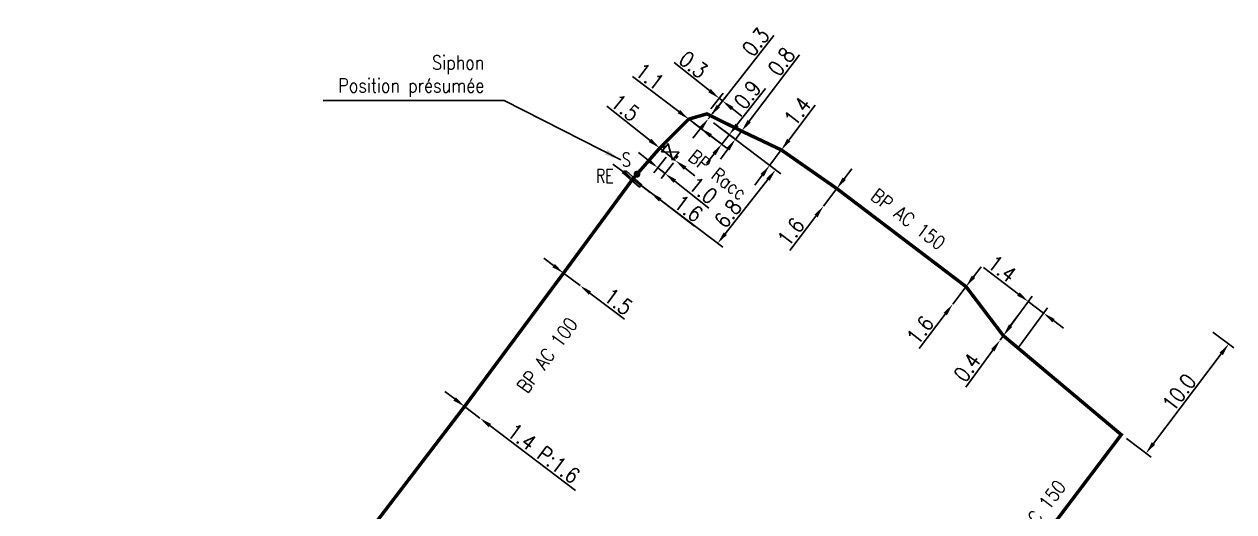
# Model space of a CAD drawing. Header units: millimetres. Extents: x 185000 to 186000, y 127990 to 129010.
# Drawn here: x 185413.6 to 185501.4, y 128293.4 to 128328.8 of the extents above; entities that cross this region are included whole.
import ezdxf
from ezdxf.enums import TextEntityAlignment as Align

# ---------------------------------------------------------------- set-up
doc = ezdxf.new("R2010")
doc.units = ezdxf.units.MM
doc.header["$PDMODE"] = 34
doc.linetypes.add('L_25_AP', pattern=[2000, 1000, 1000])
doc.linetypes.add('L_RAC_AP', pattern=[3.5, 2, -1.5])
doc.layers.get('0').update_dxf_attribs({"linetype": 'CONTINUOUS'})
doc.layers.get('DEFPOINTS').update_dxf_attribs({"linetype": 'CONTINUOUS'})
for name, color, linetype in [('L_150', 1, 'CONTINUOUS'), ('L_170', 7, 'CONTINUOUS'), ('L_300', 7, 'CONTINUOUS'), ('L_340', 7, 'CONTINUOUS')]:
    doc.layers.add(name, color=color, linetype=linetype)
doc.styles.add('G_ROMANS', font='ROMANS.SHX', dxfattribs={"width": 0.75})
doc.styles.get("Standard").update_dxf_attribs({"font": 'romans.shx', "width": 0.85})
doc.dimstyles.get("Standard").update_dxf_attribs({"dimtxt": 1.5, "dimasz": 1.2, "dimexe": 0.625, "dimexo": 0.625, "dimgap": 0.25, "dimtad": 1, "dimdec": 1, "dimzin": 0, "dimdsep": 46, "dimtxsty": 'Standard', "dimcen": -0.5, "dimadec": 0, "dimazin": 0, "dimtfac": 1, "dimtdec": 1, "dimtmove": 0, "dimatfit": 3, "dimfxl": 0, "dimtolj": 1, "dimtzin": 0, "dimarcsym": 0})

# ---------------------------------------------------------------- blocks, each defined once
blk = doc.blocks.new('*D1599')
at = {"layer": 'DEFPOINTS', "color": 0, "linetype": 'Continuous', "transparency": 16777216}
for p in [(185487.619, 128307.828), (185484.692, 128306.195), (185485.572, 128305.027)]:
    blk.add_point(p, dxfattribs=at)
at = {"layer": 'L_150', "color": 0, "linetype": 'Continuous', "lineweight": -2, "transparency": 16777216}
for p, q in [((185485.786, 128309.217), (185483.246, 128311.142)), ((185484.969, 128306.574), (185486.78, 128309.052)), ((185485.849, 128305.405), (185487.896, 128308.206)), ((185487.619, 128307.828), (185486.504, 128308.673)), ((185488.336, 128307.284), (185489.054, 128306.74))]:
    blk.add_line(p, q, dxfattribs=at)
at = {"layer": 'L_150', "color": 0, "linetype": 'Continuous', "transparency": 16777216}
for points in [[(185485.877, 128309.337), (185485.696, 128309.098), (185486.504, 128308.673)], [(185488.427, 128307.404), (185488.246, 128307.164), (185487.619, 128307.828)]]:
    blk.add_solid(points, dxfattribs=at)
at = {"layer": 'L_150', "color": 0, "linetype": 'Continuous', "transparency": 16777216, "insert": (185484.611, 128311.049), "char_height": 1.125, "attachment_point": 5, "rotation": 322.83843}
blk.add_mtext('\\A1;1.4', dxfattribs=at)
blk = doc.blocks.new('*D1600')
at = {"layer": 'DEFPOINTS', "color": 0, "linetype": 'Continuous', "transparency": 16777216}
for p in [(185484.692, 128306.195), (185484.456, 128305.872), (185484.456, 128305.872)]:
    blk.add_point(p, dxfattribs=at)
at = {"layer": 'L_150', "color": 0, "linetype": 'Continuous', "lineweight": -2, "transparency": 16777216}
for p, q in [((185485.223, 128306.922), (185485.754, 128307.648)), ((185484.692, 128306.195), (185484.456, 128305.872)), ((185483.925, 128305.146), (185481.964, 128302.462))]:
    blk.add_line(p, q, dxfattribs=at)
at = {"layer": 'L_150', "color": 0, "linetype": 'Continuous', "transparency": 16777216}
for points in [[(185485.102, 128307.01), (185485.344, 128306.833), (185484.692, 128306.195)], [(185483.804, 128305.234), (185484.046, 128305.057), (185484.456, 128305.872)]]:
    blk.add_solid(points, dxfattribs=at)
at = {"layer": 'L_150', "color": 0, "linetype": 'Continuous', "transparency": 16777216, "insert": (185482.073, 128303.883), "char_height": 1.125, "attachment_point": 5, "rotation": 53.83709}
blk.add_mtext('\\A1;0.4', dxfattribs=at)
blk = doc.blocks.new('*D1601')
at = {"layer": 'DEFPOINTS', "color": 0, "linetype": 'Continuous', "transparency": 16777216}
for p in [(185481.985, 128309.753), (185481.018, 128308.478), (185481.018, 128308.478)]:
    blk.add_point(p, dxfattribs=at)
at = {"layer": 'L_150', "color": 0, "linetype": 'Continuous', "lineweight": -2, "transparency": 16777216}
for p, q in [((185482.528, 128310.471), (185483.072, 128311.188)), ((185481.985, 128309.753), (185481.018, 128308.478)), ((185480.474, 128307.761), (185478.576, 128305.257))]:
    blk.add_line(p, q, dxfattribs=at)
at = {"layer": 'L_150', "color": 0, "linetype": 'Continuous', "transparency": 16777216}
for points in [[(185482.409, 128310.561), (185482.648, 128310.38), (185481.985, 128309.753)], [(185480.355, 128307.852), (185480.594, 128307.67), (185481.018, 128308.478)]]:
    blk.add_solid(points, dxfattribs=at)
at = {"layer": 'L_150', "color": 0, "linetype": 'Continuous', "transparency": 16777216, "insert": (185478.656, 128306.603), "char_height": 1.125, "attachment_point": 5, "rotation": 52.83843}
blk.add_mtext('\\A1;1.6', dxfattribs=at)
blk = doc.blocks.new('*D1602')
at = {"layer": 'DEFPOINTS', "color": 0, "linetype": 'Continuous', "transparency": 16777216}
for p in [(185472.599, 128316.867), (185471.633, 128315.592), (185471.633, 128315.592)]:
    blk.add_point(p, dxfattribs=at)
at = {"layer": 'L_150', "color": 0, "linetype": 'Continuous', "lineweight": -2, "transparency": 16777216}
for p, q in [((185473.143, 128317.584), (185473.687, 128318.302)), ((185472.599, 128316.867), (185471.633, 128315.592)), ((185471.089, 128314.875), (185469.191, 128312.371))]:
    blk.add_line(p, q, dxfattribs=at)
at = {"layer": 'L_150', "color": 0, "linetype": 'Continuous', "transparency": 16777216}
for points in [[(185473.023, 128317.675), (185473.263, 128317.494), (185472.599, 128316.867)], [(185470.97, 128314.965), (185471.209, 128314.784), (185471.633, 128315.592)]]:
    blk.add_solid(points, dxfattribs=at)
at = {"layer": 'L_150', "color": 0, "linetype": 'Continuous', "transparency": 16777216, "insert": (185469.271, 128313.717), "char_height": 1.125, "attachment_point": 5, "rotation": 52.83843}
blk.add_mtext('\\A1;1.6', dxfattribs=at)
blk = doc.blocks.new('*D1603')
at = {"layer": 'DEFPOINTS', "color": 0, "linetype": 'Continuous', "transparency": 16777216}
for p in [(185468.574, 128319.668), (185467.728, 128318.552), (185467.728, 128318.552)]:
    blk.add_point(p, dxfattribs=at)
at = {"layer": 'L_150', "color": 0, "linetype": 'Continuous', "lineweight": -2, "transparency": 16777216}
for p, q in [((185469.117, 128320.385), (185471.043, 128322.925)), ((185467.728, 128318.552), (185468.574, 128319.668)), ((185467.184, 128317.835), (185466.64, 128317.118))]:
    blk.add_line(p, q, dxfattribs=at)
at = {"layer": 'L_150', "color": 0, "linetype": 'Continuous', "transparency": 16777216}
for points in [[(185468.998, 128320.476), (185469.237, 128320.294), (185468.574, 128319.668)], [(185467.065, 128317.925), (185467.304, 128317.744), (185467.728, 128318.552)]]:
    blk.add_solid(points, dxfattribs=at)
at = {"layer": 'L_150', "color": 0, "linetype": 'Continuous', "transparency": 16777216, "insert": (185469.754, 128322.467), "char_height": 1.125, "attachment_point": 5, "rotation": 52.83843}
blk.add_mtext('\\A1;1.4', dxfattribs=at)
blk = doc.blocks.new('*D1604')
at = {"layer": 'DEFPOINTS', "color": 0, "linetype": 'Continuous', "transparency": 16777216}
for p in [(185465.694, 128321.034), (185465.241, 128320.437), (185465.241, 128320.437)]:
    blk.add_point(p, dxfattribs=at)
at = {"layer": 'L_150', "color": 0, "linetype": 'Continuous', "lineweight": -2, "transparency": 16777216}
for p, q in [((185466.238, 128321.752), (185469.893, 128326.573)), ((185465.241, 128320.437), (185465.694, 128321.034)), ((185464.698, 128319.719), (185464.154, 128319.002))]:
    blk.add_line(p, q, dxfattribs=at)
at = {"layer": 'L_150', "color": 0, "linetype": 'Continuous', "transparency": 16777216}
for points in [[(185466.119, 128321.842), (185466.358, 128321.661), (185465.694, 128321.034)], [(185464.578, 128319.81), (185464.817, 128319.629), (185465.241, 128320.437)]]:
    blk.add_solid(points, dxfattribs=at)
at = {"layer": 'L_150', "color": 0, "linetype": 'Continuous', "transparency": 16777216, "insert": (185468.577, 128326.078), "char_height": 1.125, "attachment_point": 5, "rotation": 52.83843}
blk.add_mtext('\\A1;0.8', dxfattribs=at)
blk = doc.blocks.new('*D1605')
at = {"layer": 'DEFPOINTS', "color": 0, "linetype": 'Continuous', "transparency": 16777216}
for p in [(185463.274, 128321.928), (185463.274, 128321.928), (185463.447, 128322.148)]:
    blk.add_point(p, dxfattribs=at)
at = {"layer": 'L_150', "color": 0, "linetype": 'Continuous', "lineweight": -2, "transparency": 16777216}
for p, q in [((185464.005, 128322.854), (185468.04, 128327.964)), ((185463.274, 128321.928), (185463.447, 128322.148)), ((185462.716, 128321.222), (185462.158, 128320.516))]:
    blk.add_line(p, q, dxfattribs=at)
at = {"layer": 'L_150', "color": 0, "linetype": 'Continuous', "transparency": 16777216}
for points in [[(185463.887, 128322.947), (185464.123, 128322.761), (185463.447, 128322.148)], [(185462.598, 128321.315), (185462.834, 128321.129), (185463.274, 128321.928)]]:
    blk.add_solid(points, dxfattribs=at)
at = {"layer": 'L_150', "color": 0, "linetype": 'Continuous', "transparency": 16777216, "insert": (185466.714, 128327.496), "char_height": 1.125, "attachment_point": 5, "rotation": 51.70417}
blk.add_mtext('\\A1;0.3', dxfattribs=at)
blk = doc.blocks.new('*D1606')
at = {"layer": 'DEFPOINTS', "color": 0, "linetype": 'Continuous', "transparency": 16777216}
for p in [(185461.853, 128321.903), (185463.274, 128321.928), (185464.793, 128320.776)]:
    blk.add_point(p, dxfattribs=at)
at = {"layer": 'L_150', "color": 0, "linetype": 'Continuous', "lineweight": -2, "transparency": 16777216}
for p, q in [((185465.351, 128321.483), (185467.43, 128324.116)), ((185462.226, 128321.62), (185464.623, 128319.804)), ((185463.647, 128321.645), (185465.167, 128320.493)), ((185464.249, 128320.087), (185464.793, 128320.776)), ((185463.691, 128319.381), (185463.133, 128318.675))]:
    blk.add_line(p, q, dxfattribs=at)
at = {"layer": 'L_150', "color": 0, "linetype": 'Continuous', "transparency": 16777216}
for points in [[(185465.233, 128321.576), (185465.469, 128321.39), (185464.793, 128320.776)], [(185463.573, 128319.474), (185463.809, 128319.288), (185464.249, 128320.087)]]:
    blk.add_solid(points, dxfattribs=at)
at = {"layer": 'L_150', "color": 0, "linetype": 'Continuous', "transparency": 16777216, "insert": (185466.118, 128323.665), "char_height": 1.125, "attachment_point": 5, "rotation": 51.70417}
blk.add_mtext('\\A1;0.9', dxfattribs=at)
blk = doc.blocks.new('*D1607')
at = {"layer": 'DEFPOINTS', "color": 0, "linetype": 'Continuous', "transparency": 16777216}
for p in [(185459.749, 128319.804), (185460.887, 128318.905), (185460.887, 128318.905)]:
    blk.add_point(p, dxfattribs=at)
at = {"layer": 'L_150', "color": 0, "linetype": 'Continuous', "lineweight": -2, "transparency": 16777216}
for p, q in [((185459.042, 128320.361), (185455.903, 128322.84)), ((185460.887, 128318.905), (185459.749, 128319.804)), ((185461.593, 128318.347), (185462.299, 128317.79))]:
    blk.add_line(p, q, dxfattribs=at)
at = {"layer": 'L_150', "color": 0, "linetype": 'Continuous', "transparency": 16777216}
for points in [[(185459.135, 128320.479), (185458.949, 128320.244), (185459.749, 128319.804)], [(185461.686, 128318.465), (185461.5, 128318.23), (185460.887, 128318.905)]]:
    blk.add_solid(points, dxfattribs=at)
at = {"layer": 'L_150', "color": 0, "linetype": 'Continuous', "transparency": 16777216, "insert": (185457.248, 128322.734), "char_height": 1.125, "attachment_point": 5, "rotation": 321.70417}
blk.add_mtext('\\A1;1.5', dxfattribs=at)
blk = doc.blocks.new('*D1608')
at = {"layer": 'DEFPOINTS', "color": 0, "linetype": 'Continuous', "transparency": 16777216}
for p in [(185463.274, 128321.928), (185457.785, 128317.558), (185468.161, 128318.224)]:
    blk.add_point(p, dxfattribs=at)
at = {"layer": 'L_340', "color": 0, "linetype": 'Continuous', "lineweight": -2, "transparency": 16777216}
for p, q in [((185463.647, 128321.645), (185468.534, 128317.941)), ((185464.504, 128313.593), (185467.603, 128317.518)), ((185458.158, 128317.274), (185464.32, 128312.604))]:
    blk.add_line(p, q, dxfattribs=at)
at = {"layer": 'L_340', "color": 0, "linetype": 'Continuous', "transparency": 16777216}
for points in [[(185467.485, 128317.61), (185467.721, 128317.425), (185468.161, 128318.224)], [(185464.387, 128313.686), (185464.622, 128313.5), (185463.947, 128312.887)]]:
    blk.add_solid(points, dxfattribs=at)
at = {"layer": 'L_340', "color": 0, "linetype": 'Continuous', "transparency": 16777216, "insert": (185464.699, 128315.05), "char_height": 1.125, "attachment_point": 5, "rotation": 51.70417}
blk.add_mtext('\\A1;6.8', dxfattribs=at)
blk = doc.blocks.new('*D1609')
at = {"layer": 'DEFPOINTS', "color": 0, "linetype": 'Continuous', "transparency": 16777216}
for p in [(185457.785, 128317.558), (185459.06, 128316.591), (185459.06, 128316.591)]:
    blk.add_point(p, dxfattribs=at)
at = {"layer": 'L_340', "color": 0, "linetype": 'Continuous', "lineweight": -2, "transparency": 16777216}
for p, q in [((185457.068, 128318.101), (185456.35, 128318.645)), ((185457.785, 128317.558), (185459.06, 128316.591)), ((185459.777, 128316.047), (185462.281, 128314.15))]:
    blk.add_line(p, q, dxfattribs=at)
at = {"layer": 'L_340', "color": 0, "linetype": 'Continuous', "transparency": 16777216}
for points in [[(185457.158, 128318.221), (185456.977, 128317.982), (185457.785, 128317.558)], [(185459.868, 128316.167), (185459.687, 128315.928), (185459.06, 128316.591)]]:
    blk.add_solid(points, dxfattribs=at)
at = {"layer": 'L_340', "color": 0, "linetype": 'Continuous', "transparency": 16777216, "insert": (185461.841, 128315.424), "char_height": 1.125, "attachment_point": 5, "rotation": 322.83843}
blk.add_mtext('\\A1;1.6', dxfattribs=at)
blk = doc.blocks.new('*D1610')
at = {"layer": 'DEFPOINTS', "color": 0, "linetype": 'Continuous', "transparency": 16777216}
for p in [(185452.76, 128310.733), (185453.958, 128309.829), (185453.958, 128309.829)]:
    blk.add_point(p, dxfattribs=at)
at = {"layer": 'L_150', "color": 0, "linetype": 'Continuous', "lineweight": -2, "transparency": 16777216}
for p, q in [((185452.042, 128311.275), (185451.323, 128311.817)), ((185452.76, 128310.733), (185453.958, 128309.829)), ((185454.676, 128309.287), (185457.184, 128307.395))]:
    blk.add_line(p, q, dxfattribs=at)
at = {"layer": 'L_150', "color": 0, "linetype": 'Continuous', "transparency": 16777216}
for points in [[(185452.132, 128311.394), (185451.951, 128311.155), (185452.76, 128310.733)], [(185454.766, 128309.407), (185454.586, 128309.167), (185453.958, 128309.829)]]:
    blk.add_solid(points, dxfattribs=at)
at = {"layer": 'L_150', "color": 0, "linetype": 'Continuous', "transparency": 16777216, "insert": (185456.741, 128308.668), "char_height": 1.125, "attachment_point": 5, "rotation": 322.96323}
blk.add_mtext('\\A1;1.5', dxfattribs=at)
blk = doc.blocks.new('*D1611')
at = {"layer": 'DEFPOINTS', "color": 0, "linetype": 'Continuous', "transparency": 16777216}
for p in [(185445.575, 128301.059), (185446.691, 128300.214), (185446.691, 128300.214)]:
    blk.add_point(p, dxfattribs=at)
at = {"layer": 'L_150', "color": 0, "linetype": 'Continuous', "lineweight": -2, "transparency": 16777216}
for p, q in [((185444.857, 128301.602), (185444.139, 128302.145)), ((185445.575, 128301.059), (185446.691, 128300.214)), ((185447.409, 128299.671), (185453.619, 128294.973))]:
    blk.add_line(p, q, dxfattribs=at)
at = {"layer": 'L_150', "color": 0, "linetype": 'Continuous', "transparency": 16777216}
for points in [[(185444.948, 128301.721), (185444.767, 128301.482), (185445.575, 128301.059)], [(185447.5, 128299.791), (185447.319, 128299.551), (185446.691, 128300.214)]]:
    blk.add_solid(points, dxfattribs=at)
at = {"layer": 'L_150', "color": 0, "linetype": 'Continuous', "transparency": 16777216, "insert": (185451.325, 128297.649), "char_height": 1.125, "attachment_point": 5, "rotation": 322.89273}
blk.add_mtext('\\A1;1.4 P:1.6', dxfattribs=at)
blk = doc.blocks.new('*D1615')
at = {"layer": 'DEFPOINTS', "color": 0, "linetype": 'Continuous', "transparency": 16777216}
for p in [(185464.301, 128323.229), (185463.172, 128322.284), (185463.274, 128321.928)]:
    blk.add_point(p, dxfattribs=at)
at = {"layer": 'L_150', "color": 0, "linetype": 'Continuous', "lineweight": -2, "transparency": 16777216}
for p, q in [((185463.359, 128323.972), (185460.786, 128326.004)), ((185463.463, 128322.652), (185464.356, 128323.782)), ((185463.564, 128322.296), (185464.591, 128323.597)), ((185464.301, 128323.229), (185464.065, 128323.415)), ((185465.007, 128322.671), (185465.713, 128322.113))]:
    blk.add_line(p, q, dxfattribs=at)
at = {"layer": 'L_150', "color": 0, "linetype": 'Continuous', "transparency": 16777216}
for points in [[(185463.452, 128324.09), (185463.266, 128323.855), (185464.065, 128323.415)], [(185465.1, 128322.789), (185464.914, 128322.553), (185464.301, 128323.229)]]:
    blk.add_solid(points, dxfattribs=at)
at = {"layer": 'L_150', "color": 0, "linetype": 'Continuous', "transparency": 16777216, "insert": (185462.184, 128325.856), "char_height": 1.125, "attachment_point": 5, "rotation": 321.70417}
blk.add_mtext('\\A1;0.3', dxfattribs=at)
blk = doc.blocks.new('*D1616')
at = {"layer": 'DEFPOINTS', "color": 0, "linetype": 'Continuous', "transparency": 16777216}
for p in [(185461.853, 128321.903), (185462.729, 128321.239), (185462.729, 128321.239)]:
    blk.add_point(p, dxfattribs=at)
at = {"layer": 'L_150', "color": 0, "linetype": 'Continuous', "lineweight": -2, "transparency": 16777216}
for p, q in [((185461.136, 128322.447), (185457.777, 128324.993)), ((185462.729, 128321.239), (185461.853, 128321.903)), ((185463.447, 128320.695), (185464.164, 128320.152))]:
    blk.add_line(p, q, dxfattribs=at)
at = {"layer": 'L_150', "color": 0, "linetype": 'Continuous', "transparency": 16777216}
for points in [[(185461.226, 128322.567), (185461.045, 128322.328), (185461.853, 128321.903)], [(185463.537, 128320.815), (185463.356, 128320.576), (185462.729, 128321.239)]]:
    blk.add_solid(points, dxfattribs=at)
at = {"layer": 'L_150', "color": 0, "linetype": 'Continuous', "transparency": 16777216, "insert": (185459.015, 128324.996), "char_height": 1.125, "attachment_point": 5, "rotation": 322.83843}
blk.add_mtext('\\A1;1.1', dxfattribs=at)
blk = doc.blocks.new('L_340_20')
at = {"linetype": 'Continuous'}
blk.add_hatch(color=0, dxfattribs=at).paths.add_polyline_path([(0.125, 0.75), (-0.125, 0.75), (-0.125, -0.75), (0.125, -0.75)])
at = {"color": 0, "linetype": 'Continuous'}
blk.add_lwpolyline([(-0.125, 0.75), (0.125, 0.75), (0.125, -0.75), (-0.125, -0.75)], close=True, dxfattribs=at)
at = {"color": 0, "linetype": 'Continuous', "width": 0.75}
for tag, height, flags, p in [('RE', 1, 8, (0, 2.189)), ('DEF_LEG', 1.2, 3, (0, -5)), ('DEF_COUP', 1.2, 3, (0, -7.5)), ('DEF_TYPE', 1.2, 3, (0, -10))]:
    blk.add_attdef(tag, text='', height=height, dxfattribs=dict(at, flags=flags)).set_placement(p, align=Align.MIDDLE)
blk = doc.blocks.new('*D1617')
at = {"layer": 'DEFPOINTS', "color": 0, "linetype": 'Continuous', "transparency": 16777216}
for p in [(185460.509, 128319.519), (185461.04, 128319.1), (185460.138, 128317.957)]:
    blk.add_point(p, dxfattribs=at)
at = {"layer": 'L_300', "color": 0, "linetype": 'Continuous', "lineweight": -2, "transparency": 16777216}
for p, q in [((185458.9, 128318.934), (185458.194, 128319.492)), ((185460.219, 128319.152), (185459.316, 128318.009)), ((185459.607, 128318.377), (185460.138, 128317.957)), ((185460.75, 128318.732), (185459.848, 128317.589)), ((185460.844, 128317.399), (185463.31, 128315.452))]:
    blk.add_line(p, q, dxfattribs=at)
at = {"layer": 'L_300', "color": 0, "linetype": 'Continuous', "transparency": 16777216}
for points in [[(185458.993, 128319.052), (185458.807, 128318.817), (185459.607, 128318.377)], [(185460.937, 128317.517), (185460.751, 128317.282), (185460.138, 128317.957)]]:
    blk.add_solid(points, dxfattribs=at)
at = {"layer": 'L_300', "color": 0, "linetype": 'Continuous', "transparency": 16777216, "insert": (185462.895, 128316.736), "char_height": 1.125, "attachment_point": 5, "rotation": 321.70417}
blk.add_mtext('\\A1;1.0', dxfattribs=at)
blk = doc.blocks.new('L_300_09')
at = {"color": 0, "linetype": 'Continuous', "flags": 128}
blk.add_lwpolyline([(0.5, -0.375), (-0.5, 0.375), (-0.5, -0.375), (0.5, 0.375), (0.5, -0.375)], dxfattribs=at)
at = {"color": 0, "linetype": 'Continuous', "width": 0.75}
blk.add_attdef('NUM', text='', height=1, dxfattribs=at).set_placement((0, 1.691), align=Align.MIDDLE_CENTER)
at = {"color": 0, "linetype": 'Continuous', "width": 0.75, "flags": 3}
for tag, p in [('DEF_LEG', (0, -5)), ('DEF_COUP', (0, -7.5)), ('DEF_TYPE', (0, -10))]:
    blk.add_attdef(tag, text='', height=1.2, dxfattribs=at).set_placement(p, align=Align.MIDDLE)
blk = doc.blocks.new('L_300_11')
at = {"color": 0, "linetype": 'Continuous', "const_width": 0.248, "flags": 128}
blk.add_lwpolyline([(-0.126, 0, 1), (0.126, 0, 1)], format="xyb", close=True, dxfattribs=at)
at = {"linetype": 'Continuous', "style": 'G_ROMANS', "width": 0.75}
blk.add_attdef('S', text='', height=1, dxfattribs=at).set_placement((0, 1.35), align=Align.MIDDLE_CENTER)
at = {"color": 0, "linetype": 'Continuous', "width": 0.75, "flags": 3}
for tag, p in [('DEF_LEG', (0, -5)), ('DEF_COUP', (0, -7.5)), ('DEF_TYPE', (0, -10))]:
    blk.add_attdef(tag, text='', height=1.2, dxfattribs=at).set_placement(p, align=Align.MIDDLE)
blk = doc.blocks.new('*D1650')
at = {"layer": 'DEFPOINTS', "color": 0, "linetype": 'Continuous', "transparency": 16777216}
for p in [(185499.542, 128306.733), (185501.054, 128305.588), (185493.256, 128299.011)]:
    blk.add_point(p, dxfattribs=at)
at = {"layer": 'L_150', "color": 0, "linetype": 'Continuous', "lineweight": -2, "transparency": 16777216}
for p, q in [((185499.915, 128306.45), (185501.428, 128305.305)), ((185495.591, 128298.373), (185500.511, 128304.87)), ((185493.63, 128298.728), (185495.421, 128297.372))]:
    blk.add_line(p, q, dxfattribs=at)
at = {"layer": 'L_150', "color": 0, "linetype": 'Continuous', "transparency": 16777216}
for points in [[(185500.391, 128304.961), (185500.63, 128304.78), (185501.054, 128305.588)], [(185495.471, 128298.463), (185495.71, 128298.282), (185495.048, 128297.655)]]:
    blk.add_solid(points, dxfattribs=at)
at = {"layer": 'L_150', "color": 0, "linetype": 'Continuous', "transparency": 16777216, "insert": (185497.453, 128302.074), "char_height": 1.125, "attachment_point": 5, "rotation": 52.86811}
blk.add_mtext('\\A1;10.0', dxfattribs=at)

msp = doc.modelspace()

# ---------------------------------------------------------------- linework, layer by layer
at = {"layer": 'L_150', "linetype": 'L_25_AP', "ltscale": 0.5, "flags": 128}
msp.add_lwpolyline([(185413.726, 128259.691, 0.25, 0.25, 0), (185414.273, 128260.406, 0.25, 0.25, 0), (185427.927, 128277.867, 0.25, 0.25, 0), (185428.355, 128278.356, 0.25, 0.25, 0), (185428.936, 128279.019, 0.25, 0.25, 0), (185428.936, 128279.019, 0.25, 0.25, 0), (185437.344, 128290.295, 0.25, 0.25, 0), (185437.344, 128290.295, 0.25, 0.25, 0), (185445.575, 128301.059, 0.25, 0.25, 0), (185445.575, 128301.059, 0.25, 0.25, 0), (185452.76, 128310.733, 0.25, 0.25, 0), (185452.76, 128310.733, 0.25, 0.25, 0), (185457.785, 128317.558, 0.25, 0.25, 0), (185457.785, 128317.558, 0.25, 0.25, 0), (185458.091, 128317.908, 0.25, 0.25, 0), (185459.749, 128319.804, 0.25, 0.25, 0), (185459.749, 128319.804, 0.25, 0.25, 0), (185459.926, 128319.98, 0.25, 0.25, 0), (185461.853, 128321.903, 0.25, 0.25, 0), (185463.172, 128322.284, 0.25, 0.25, 0), (185463.447, 128322.148, 0.25, 0.25, 0), (185463.447, 128322.148, 0.25, 0.25, 0), (185465.694, 128321.034, 0.25, 0.25, 0), (185468.574, 128319.668, 0.25, 0.25, 0), (185468.574, 128319.668, 0.25, 0.25, 0), (185472.599, 128316.867, 0.25, 0.25, 0), (185481.985, 128309.753, 0.25, 0.25, 0), (185481.985, 128309.753, 0.25, 0.25, 0), (185484.692, 128306.195, 0.25, 0.25, 0), (185493.256, 128299.011, 0.25, 0.25, 0), (185485.292, 128288.487, 0.25, 0.25, 0), (185485.292, 128288.487, 0.25, 0.25, 0), (185478.732, 128279.731, 0.25, 0.25, 0), (185477.638, 128278.616, 0.25, 0.25, 0), (185477.399, 128278.3, 0.25, 0.25, -0.198912), (185477.234, 128278.203, 0.25, 0.25, 0), (185477.089, 128278.183, 0.25, 0.25, 0), (185475.528, 128278.14, 0.25, 0.25, 0), (185475.432, 128278.129, 0.25, 0.25, 0.198912), (185475.265, 128278.036, 0.25, 0.25, 0), (185475.077, 128277.799, 0.25, 0.25, 0), (185475.072, 128277.793, 0.25, 0.25, 0), (185475.072, 128277.793, 0.25, 0.25, 0), (185467.544, 128268.315, 0.25, 0.25, 0), (185460.321, 128258.797, 0.25, 0.25, 0), (185460.321, 128258.797, 0.25, 0.25, 0), (185455.082, 128251.392, 0.25, 0.25, 0), (185455.082, 128251.392, 0.25, 0.25, 0), (185447.626, 128242.124, 0.25, 0.25, 0), (185445.945, 128239.699, 0.25, 0.25, 0), (185443.459, 128234.045, 0, 0, 0)], format="xyseb", dxfattribs=at)
at = {"layer": 'L_170', "linetype": 'L_RAC_AP', "const_width": 0.25, "flags": 128}
for points in [[(185459.926, 128319.98), (185459.926, 128319.98), (185460.117, 128319.829)], [(185460.902, 128319.21), (185461.04, 128319.1)]]:
    msp.add_lwpolyline(points, dxfattribs=at)

# ---------------------------------------------------------------- block references
at = {"layer": 'L_300', "rotation": 321.7041696181614}
msp.add_blockref('L_300_09', (185460.509, 128319.519), dxfattribs=at)
at = {"layer": 'L_300'}
ref = msp.add_blockref('L_300_11', (185458.091, 128317.908), dxfattribs=dict(at, rotation=14.66679327354349))
ref.add_attrib('S', 'S', dxfattribs={"layer": '0', "linetype": 'Continuous', "height": 1, "style": 'G_ROMANS', "width": 0.75}).set_placement((185457.319, 128318.97), align=Align.MIDDLE_CENTER)
at = {"layer": 'L_340'}
ref = msp.add_blockref('L_340_20', (185457.785, 128317.558), dxfattribs=dict(at, rotation=48.83679684046589))
ref.add_attrib('RE', 'RE', dxfattribs={"layer": '0', "color": 0, "linetype": 'Continuous', "height": 1, "width": 0.75}).set_placement((185455.756, 128317.782), align=Align.MIDDLE)

# ---------------------------------------------------------------- texts
at = {"layer": 'L_150', "linetype": 'Continuous', "width": 0.85}
for s, rotation, p in [('BP AC 150', 322.83843, (185477.784, 128314.646)), ('BP AC 100', 53.63927, (185451.587, 128304.783)), ('BP AC 150', 52.88515, (185487.01, 128293.009))]:
    msp.add_text(s, height=1, rotation=rotation, dxfattribs=at).set_placement(p, align=Align.MIDDLE)
at = {"layer": 'L_170', "linetype": 'Continuous', "width": 0.85}
msp.add_text('BP Racc', height=1, rotation=321.70417, dxfattribs=at).set_placement((185463.954, 128317.871), align=Align.MIDDLE)
at = {"layer": 'L_300', "linetype": 'Continuous', "insert": (185447.007, 128325.01), "char_height": 1, "attachment_point": 6}
msp.add_mtext('Siphon\\PPosition présumée', dxfattribs=at)

# ---------------------------------------------------------------- dimensions: what is measured, and where the dimension line sits
at = {"layer": 'L_150', "linetype": 'Continuous'}
for base, p1, p2, angle, override, picture, middle in [((185463.274, 128321.928), (185463.447, 128322.148), (185463.274, 128321.928), 51.70417, {"dimscale": 0.75, "dimatfit": 0}, '*D1605', (185467.303, 128327.031)), ((185465.241, 128320.437), (185465.694, 128321.034), (185465.241, 128320.437), 52.83843, {"dimscale": 0.75, "dimatfit": 0}, '*D1604', (185469.174, 128325.625)), ((185464.301, 128323.229), (185463.172, 128322.284), (185463.274, 128321.928), 141.70417, {"dimscale": 0.75, "dimatfit": 0}, '*D1615', (185461.719, 128325.267)), ((185462.729, 128321.239), (185461.853, 128321.903), (185462.729, 128321.239), 142.83843, {"dimscale": 0.75, "dimatfit": 0}, '*D1616', (185458.562, 128324.398)), ((185464.793, 128320.776), (185461.853, 128321.903), (185463.274, 128321.928), 231.70417, {"dimscale": 0.75, "dimatfit": 0}, '*D1606', (185466.707, 128323.2)), ((185460.887, 128318.905), (185459.749, 128319.804), (185460.887, 128318.905), 141.70417, {"dimscale": 0.75, "dimatfit": 0}, '*D1607', (185456.783, 128322.145)), ((185467.728, 128318.552), (185468.574, 128319.668), (185467.728, 128318.552), 52.83843, {"dimscale": 0.75, "dimatfit": 0}, '*D1603', (185470.352, 128322.014)), ((185471.633, 128315.592), (185472.599, 128316.867), (185471.633, 128315.592), 52.83843, {"dimscale": 0.75, "dimatfit": 0}, '*D1602', (185469.868, 128313.264)), ((185487.619, 128307.828), (185484.692, 128306.195), (185485.572, 128305.027), 142.83843, {"dimscale": 0.75, "dimatfit": 0}, '*D1599', (185484.158, 128310.452)), ((185453.958, 128309.829), (185452.76, 128310.733), (185453.958, 128309.829), 142.96323, {"dimscale": 0.75, "dimatfit": 0}, '*D1610', (185456.289, 128308.07)), ((185481.018, 128308.478), (185481.985, 128309.753), (185481.018, 128308.478), 52.83843, {"dimscale": 0.75, "dimlfac": 1, "dimlunit": 2, "dimatfit": 0}, '*D1601', (185479.254, 128306.15)), ((185484.456, 128305.872), (185484.692, 128306.195), (185484.456, 128305.872), 53.83709, {"dimscale": 0.75, "dimatfit": 0}, '*D1600', (185482.679, 128303.44))]:
    dim = msp.add_linear_dim(base=base, p1=p1, p2=p2, angle=angle, dimstyle='Standard', override=override, dxfattribs=at)
    dim.commit()
    dim.dimension.update_dxf_attribs({"geometry": picture, "text_midpoint": middle, "dimtype": 160})
dim = msp.add_linear_dim(base=(185501.054, 128305.588), p1=(185493.256, 128299.011), p2=(185499.542, 128306.733), angle=232.86811, dimstyle='Standard', override={"dimscale": 0.75, "dimatfit": 0}, dxfattribs=at)
dim.commit()
dim.dimension.update_dxf_attribs({"geometry": '*D1650', "text_midpoint": (185497.453, 128302.074)})
dim = msp.add_linear_dim(base=(185446.691, 128300.214), p1=(185445.575, 128301.059), p2=(185446.691, 128300.214), angle=142.89273, text='<> P:1.6', dimstyle='Standard', override={"dimscale": 0.75, "dimatfit": 0}, dxfattribs=at)
dim.commit()
dim.dimension.update_dxf_attribs({"geometry": '*D1611', "text_midpoint": (185450.873, 128297.051), "dimtype": 160})
at = {"layer": 'L_300', "linetype": 'Continuous'}
dim = msp.add_linear_dim(base=(185460.138, 128317.957), p1=(185460.509, 128319.519), p2=(185461.04, 128319.1), angle=141.70417, text='1.0', dimstyle='Standard', override={"dimscale": 0.75, "dimatfit": 0}, dxfattribs=at)
dim.commit()
dim.dimension.update_dxf_attribs({"geometry": '*D1617', "text_midpoint": (185462.43, 128316.147), "dimtype": 160})
at = {"layer": 'L_340', "linetype": 'Continuous'}
for base, p2, angle, override, picture, middle in [((185468.161, 128318.224), (185463.274, 128321.928), 231.70417, {"dimscale": 0.75}, '*D1608', (185465.287, 128314.585)), ((185459.06, 128316.591), (185459.06, 128316.591), 142.83843, {"dimscale": 0.75, "dimatfit": 0}, '*D1609', (185461.388, 128314.827))]:
    dim = msp.add_linear_dim(base=base, p1=(185457.785, 128317.558), p2=p2, angle=angle, dimstyle='Standard', override=override, dxfattribs=at)
    dim.commit()
    dim.dimension.update_dxf_attribs({"geometry": picture, "text_midpoint": middle, "dimtype": 160})

# ---------------------------------------------------------------- leaders
at = {"layer": 'L_300', "linetype": 'Continuous', "annotation_type": 0, "has_hookline": 1, "hookline_direction": 1, "text_width": 11.698}
msp.add_leader([(185456.929, 128318.949), (185448.457, 128323.26), (185447.257, 128323.26)], dimstyle='Standard', dxfattribs=at)

doc.saveas('drawing.dxf')
